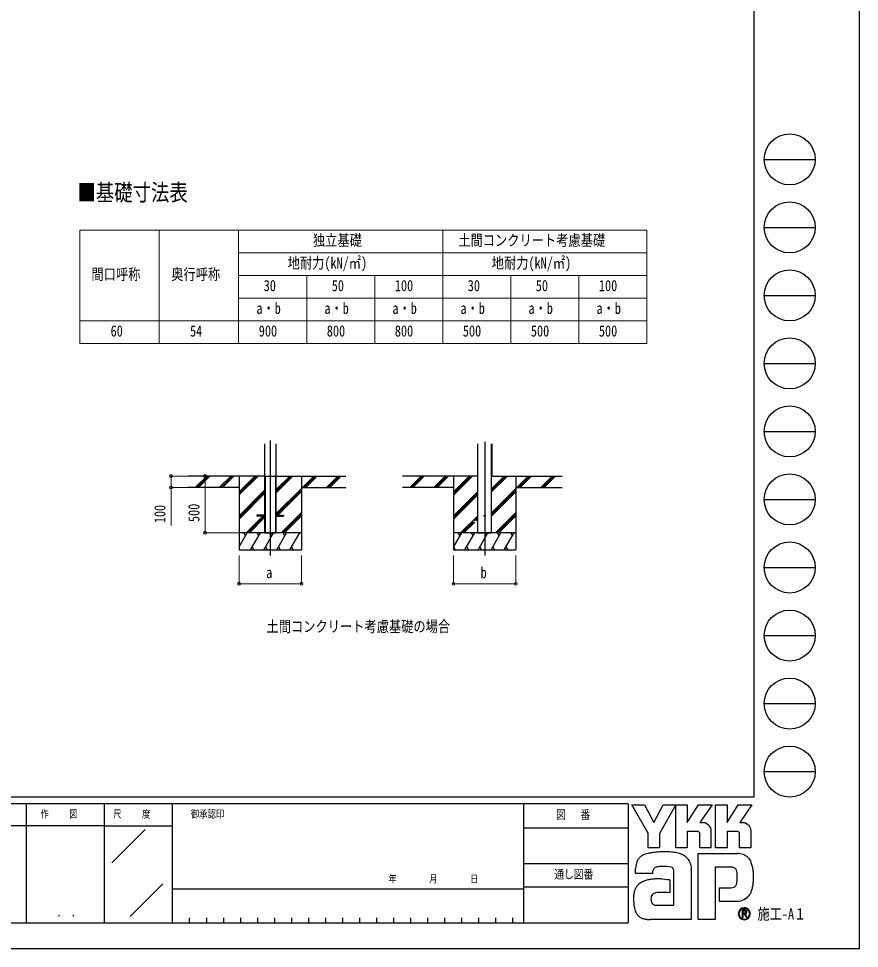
# Model space of a CAD drawing. Units: millimetres, scale not verified. Extents: x -12615 to 12615, y -8910 to 8910.
# Drawn here: x 5199 to 12615, y -8910 to -708 of the extents above; entities that cross this region are included whole.
import ezdxf
from ezdxf.enums import TextEntityAlignment as Align

# ---------------------------------------------------------------- set-up
doc = ezdxf.new("R2010")
doc.units = ezdxf.units.MM
doc.header["$LTSCALE"] = 30
doc.layers.add('0-1_TABLE1', color=7, linetype='Continuous', lineweight=18)
doc.layers.add('0-7_YKK_D', color=6, linetype='Continuous', lineweight=18)
for name, color, linetype in [('0-2_USER1', 3, 'Continuous'), ('0-3_YKK_11', 7, 'Continuous'), ('0-5_YKK_12', 2, 'Continuous'), ('0-6_YKK_A1', 4, 'Continuous'), ('0-8_YKK_ZWAK', 7, 'Continuous')]:
    doc.layers.add(name, color=color, linetype=linetype)
doc.styles.add('ＭＳ ゴシック', font='')
doc.styles.get('ＭＳ ゴシック').set_extended_font_data('MS Gothic')

msp = doc.modelspace()

# ---------------------------------------------------------------- linework, layer by layer
at = {"layer": '0-1_TABLE1'}
for p, q in [((5740.11, -2575), (10740.11, -2575)), ((5740.11, -2575), (5740.11, -3575)), ((7140.11, -2575), (7140.11, -3575)), ((8940.11, -2575), (8940.11, -3575)), ((7140.11, -2775), (10740.11, -2775)), ((7140.11, -2975), (10740.11, -2975)), ((7740.11, -2975), (7740.11, -3575)), ((8340.11, -2975), (8340.11, -3575)), ((9540.11, -2975), (9540.11, -3575)), ((10140.11, -2975), (10140.11, -3575)), ((7140.11, -3175), (10740.11, -3175)), ((5740.11, -3375), (10740.11, -3375)), ((5740.11, -3575), (10740.11, -3575))]:
    msp.add_line(p, q, dxfattribs=at)
for points in [[(6440.11, -2575), (6440.11, -3375), (6440.11, -3575)], [(10740.11, -2575), (10740.11, -2975), (10740.11, -3575)]]:
    msp.add_lwpolyline(points, dxfattribs=at)
at = {"layer": '0-3_YKK_11'}
for p, q in [((9247.56, -4459.01), (9247.56, -4744.36)), ((9249.16, -5244.36), (9249.16, -4459.01)), ((9370.96, -5244.36), (9370.96, -4459.01)), ((9371.36, -4459.01), (9371.36, -4744.36)), ((9248.46, -4744.36), (9248.76, -4744.36))]:
    msp.add_line(p, q, dxfattribs=at)
for points in [[(9249.16, -4744.36), (9249.06, -4744.36), (9248.76, -4744.36), (9248.76, -4459.01)], [(9372.56, -4459.01), (9372.56, -4744.36), (9372.26, -4744.36), (9371.66, -4744.36), (9371.36, -4744.36), (9371.06, -4744.36), (9370.96, -4744.36)], [(9247.56, -4744.36), (9247.86, -4744.36), (9248.46, -4744.36)]]:
    msp.add_lwpolyline(points, dxfattribs=at)
at = {"layer": '0-5_YKK_12'}
for p, q in [((7419.06, -4429.51), (7419.06, -5443.36)), ((9310.06, -4441.15), (9310.06, -5444.36))]:
    msp.add_line(p, q, dxfattribs=at)
at = {"layer": '0-6_YKK_A1'}
for p, q in [((7369.06, -4459.01), (7369.06, -5243.36)), ((7369.06, -4459.01), (7369.06, -5243.36)), ((7469.06, -4459.01), (7469.06, -5243.36)), ((7469.06, -4459.01), (7469.06, -5243.36)), ((7369.06, -4743.36), (6693.11, -4743.36)), ((6759.79, -4841.95), (6858.39, -4743.36)), ((6772.53, -4843.36), (6872.53, -4743.36)), ((6786.68, -4843.36), (6886.68, -4743.36)), ((6971.93, -4841.95), (7070.52, -4743.36)), ((6984.67, -4843.36), (7084.67, -4743.36)), ((6998.81, -4843.36), (7098.81, -4743.36)), ((7144.06, -4743.36), (7144.06, -5393.36)), ((7144.06, -4910.24), (7310.94, -4743.36)), ((7144.06, -4896.09), (7296.8, -4743.36)), ((7144.06, -4881.95), (7282.66, -4743.36)), ((7369.06, -4743.36), (7469.06, -4743.36)), ((7371.56, -4743.36), (7371.56, -5243.36)), ((7373.06, -4743.36), (7373.06, -5243.36)), ((7465.06, -4743.36), (7465.06, -5243.36)), ((7466.56, -4743.36), (7466.56, -5243.36)), ((7469.06, -4893.6), (7619.31, -4743.36)), ((7469.06, -4879.46), (7605.17, -4743.36)), ((7469.06, -4865.32), (7591.02, -4743.36)), ((7469.06, -4743.36), (8084.68, -4743.36)), ((7694.06, -4743.36), (7694.06, -5393.36)), ((7703.16, -4843.36), (7803.16, -4743.36)), ((7717.3, -4843.36), (7817.3, -4743.36)), ((7731.44, -4843.36), (7831.44, -4743.36)), ((7915.29, -4843.36), (8015.29, -4743.36)), ((7929.43, -4843.36), (8029.43, -4743.36)), ((7943.57, -4843.36), (8043.57, -4743.36)), ((9249.16, -4744.36), (8584.11, -4744.36)), ((8650.8, -4842.95), (8749.39, -4744.36)), ((8663.53, -4844.36), (8763.53, -4744.36)), ((8677.68, -4844.36), (8777.68, -4744.36)), ((8862.93, -4842.95), (8961.52, -4744.36)), ((8875.67, -4844.36), (8975.67, -4744.36)), ((8889.81, -4844.36), (8989.81, -4744.36)), ((9035.06, -4744.36), (9035.06, -5394.36)), ((9035.06, -4911.24), (9201.94, -4744.36)), ((9035.06, -4897.09), (9187.8, -4744.36)), ((9035.06, -4882.95), (9173.66, -4744.36)), ((9370.96, -4883.7), (9510.31, -4744.36)), ((9370.96, -4869.56), (9496.17, -4744.36)), ((9370.96, -4855.42), (9482.02, -4744.36)), ((9370.96, -4744.36), (9993.27, -4744.36)), ((9585.06, -4744.36), (9585.06, -5394.36)), ((9594.16, -4844.36), (9694.16, -4744.36)), ((9608.3, -4844.36), (9708.3, -4744.36)), ((9622.44, -4844.36), (9722.44, -4744.36)), ((9806.29, -4844.36), (9906.29, -4744.36)), ((9820.43, -4844.36), (9920.43, -4744.36)), ((9834.57, -4844.36), (9934.57, -4744.36)), ((7144.06, -4843.36), (6693.11, -4843.36)), ((7144.06, -5094.08), (7369.06, -4869.08)), ((7144.06, -5108.22), (7369.06, -4883.23)), ((7144.06, -5122.37), (7369.06, -4897.37)), ((7469.06, -5077.45), (7694.06, -4852.45)), ((7471.79, -5088.86), (7694.06, -4866.59)), ((7485.94, -5088.86), (7694.06, -4880.74)), ((7694.06, -4843.36), (8084.68, -4843.36)), ((9035.06, -4844.36), (8584.11, -4844.36)), ((9035.06, -5095.08), (9249.16, -4880.98)), ((9035.06, -5109.22), (9249.16, -4895.13)), ((9035.06, -5123.37), (9249.16, -4909.27)), ((9370.96, -5067.55), (9585.06, -4853.45)), ((9370.96, -5081.69), (9585.06, -4867.59)), ((9370.96, -5095.84), (9585.06, -4881.74)), ((9585.06, -4844.36), (9993.27, -4844.36)), ((7361.42, -5088.86), (7369.06, -5081.22)), ((7515.28, -5243.36), (7694.06, -5064.58)), ((7529.43, -5243.36), (7694.06, -5078.72)), ((9406.28, -5244.36), (9585.06, -5065.58)), ((9420.43, -5244.36), (9585.06, -5079.72)), ((7206.92, -5243.36), (7352.42, -5097.86)), ((7221.06, -5243.36), (7366.56, -5097.86)), ((7235.2, -5243.36), (7369.06, -5109.5)), ((7369.06, -5088.86), (7301.56, -5088.86)), ((7301.56, -5088.86), (7301.56, -5097.86)), ((7369.06, -5097.86), (7301.56, -5097.86)), ((7469.06, -5088.86), (7536.56, -5088.86)), ((7469.06, -5105.74), (7476.94, -5097.86)), ((7469.06, -5097.86), (7536.56, -5097.86)), ((7536.56, -5088.86), (7536.56, -5097.86)), ((7543.57, -5243.36), (7694.06, -5092.87)), ((9097.92, -5244.36), (9249.16, -5093.12)), ((9112.06, -5244.36), (9210.06, -5146.36)), ((9126.2, -5244.36), (9221.7, -5148.86)), ((9216.56, -5139.86), (9249.16, -5107.26)), ((9230.7, -5139.86), (9249.16, -5121.4)), ((9434.57, -5244.36), (9585.06, -5093.87)), ((7694.06, -5243.36), (7144.06, -5243.36)), ((7144.06, -5368.81), (7216.49, -5243.36)), ((7201.49, -5269.34), (7186.48, -5243.36)), ((7245.36, -5393.36), (7331.96, -5243.36)), ((7316.96, -5269.34), (7301.96, -5243.36)), ((7360.83, -5393.36), (7447.43, -5243.36)), ((7369.06, -5243.36), (7469.06, -5243.36)), ((7432.43, -5269.34), (7417.42, -5243.36)), ((7476.3, -5393.36), (7562.9, -5243.36)), ((7547.9, -5269.34), (7532.9, -5243.36)), ((7591.77, -5393.36), (7678.37, -5243.36)), ((9585.06, -5244.36), (9035.06, -5244.36)), ((9035.06, -5369.81), (9107.49, -5244.36)), ((9092.49, -5270.34), (9077.49, -5244.36)), ((9136.36, -5394.36), (9222.96, -5244.36)), ((9207.96, -5270.34), (9192.96, -5244.36)), ((9249.16, -5244.36), (9370.96, -5244.36)), ((9251.83, -5394.36), (9338.43, -5244.36)), ((9323.43, -5270.34), (9308.43, -5244.36)), ((9367.3, -5394.36), (9453.9, -5244.36)), ((9438.9, -5270.34), (9423.9, -5244.36)), ((9482.77, -5394.36), (9569.37, -5244.36)), ((9554.37, -5270.34), (9539.37, -5244.36)), ((7144.06, -5393.36), (7694.06, -5393.36)), ((7260.35, -5367.38), (7275.35, -5393.36)), ((7375.82, -5367.38), (7390.82, -5393.36)), ((7491.29, -5367.38), (7506.29, -5393.36)), ((7606.76, -5367.38), (7621.76, -5393.36)), ((9035.06, -5394.36), (9585.06, -5394.36)), ((9035.89, -5368.38), (9050.88, -5394.35)), ((9151.35, -5368.38), (9166.35, -5394.36)), ((9266.82, -5368.38), (9281.82, -5394.36)), ((9382.3, -5368.38), (9397.3, -5394.36)), ((9497.76, -5368.38), (9512.76, -5394.36))]:
    msp.add_line(p, q, dxfattribs=at)
msp.add_circle((9310.06, -5094.36), 5, dxfattribs=at)
at = {"layer": '0-7_YKK_D'}
for p, q in [((6758.72, -4743.36), (6543.06, -4743.36)), ((6918, -4743.36), (6843.06, -4743.36)), ((6844.06, -4743.36), (6844.06, -5243.36)), ((6758.72, -4843.36), (6543.06, -4843.36)), ((7143.06, -5243.36), (6843.06, -5243.36)), ((7144.06, -5443.36), (7144.06, -5694.36)), ((7694.06, -5443.36), (7694.06, -5694.36)), ((9035.06, -5444.36), (9035.06, -5695.36)), ((9585.06, -5444.36), (9585.06, -5695.36)), ((7144.06, -5693.36), (7694.06, -5693.36)), ((9035.06, -5694.36), (9585.06, -5694.36))]:
    msp.add_line(p, q, dxfattribs=at)
msp.add_lwpolyline([(6544.06, -4743.36), (6544.06, -4843.36), (6544.06, -5179.16)], dxfattribs=at)
for centre in [(6544.06, -4743.36), (6844.06, -4743.36), (6544.06, -4843.36), (6844.06, -5243.36), (7144.06, -5693.36), (7694.06, -5693.36), (9035.06, -5694.36), (9585.06, -5694.36)]:
    msp.add_circle(centre, 12.75, dxfattribs=at)
at = {"layer": '0-8_YKK_ZWAK'}
for p, q in [((11685.06, 8325), (11685.06, -7575)), ((11775.06, -1950), (12225.06, -1950)), ((11775.06, -2550), (12225.06, -2550)), ((11775.06, -3150), (12225.06, -3150)), ((11775.06, -3750), (12225.06, -3750)), ((11775.06, -4350), (12225.06, -4350)), ((11775.06, -4950), (12225.06, -4950)), ((11775.06, -5550), (12225.06, -5550)), ((11775.06, -6150), (12225.06, -6150)), ((11775.06, -6750), (12225.06, -6750)), ((11775.06, -7350), (12225.06, -7350)), ((11685.06, -7575), (-11714.94, -7575)), ((5265.06, -7635), (5265.06, -8685)), ((5955.06, -7635), (5955.06, -8685)), ((6555.06, -7635), (5955.06, -7635)), ((9652.56, -7635), (6555.06, -7635)), ((6555.06, -7635), (6555.06, -8685)), ((9652.56, -7635), (9652.56, -8685)), ((10575.06, -7635), (9652.56, -7635)), ((10575.06, -7635), (10575.06, -8685)), ((5955.06, -7830), (3885.06, -7830)), ((5955.06, -7830), (6555.06, -7830)), ((6021.31, -8154.87), (6315.11, -7861.08)), ((9652.56, -7845), (10575.06, -7845)), ((9652.56, -8160), (10575.06, -8160)), ((6182.02, -8627.97), (6470.68, -8339.3)), ((6555.06, -8385), (9652.56, -8385)), ((10575.06, -8370), (9652.56, -8370)), ((11637.49, -8567.16), (11637.49, -8567.16)), ((3885.06, -8685), (5955.06, -8685)), ((5955.06, -8685), (6555.06, -8685)), ((6555.06, -8685), (9652.56, -8685)), ((6705.06, -8640), (6705.06, -8685)), ((6855.06, -8640), (6855.06, -8685)), ((7005.06, -8640), (7005.06, -8685)), ((7155.06, -8640), (7155.06, -8685)), ((7305.06, -8640), (7305.06, -8685)), ((7455.06, -8640), (7455.06, -8685)), ((7605.06, -8640), (7605.06, -8685)), ((7755.06, -8640), (7755.06, -8685)), ((7905.06, -8640), (7905.06, -8685)), ((8055.06, -8640), (8055.06, -8685)), ((8205.06, -8640), (8205.06, -8685)), ((8355.06, -8640), (8355.06, -8685)), ((8505.06, -8640), (8505.06, -8685)), ((8655.06, -8640), (8655.06, -8685)), ((8805.06, -8640), (8805.06, -8685)), ((8955.06, -8640), (8955.06, -8685)), ((9105.06, -8640), (9105.06, -8685)), ((9255.06, -8640), (9255.06, -8685)), ((9405.06, -8640), (9405.06, -8685)), ((9555.06, -8640), (9555.06, -8685)), ((9652.56, -8685), (10575.06, -8685)), ((11600.02, -8651.94), (11600.02, -8651.94))]:
    msp.add_line(p, q, dxfattribs=at)
for points in [[(-12615, -8910), (12615, -8910), (12615, 8910), (-12615, 8910)], [(10608.06, -7644), (10718.49, -7644), (10801.41, -7800.3), (10884.12, -7644), (10994.63, -7644), (10853.01, -7895.97), (10853.01, -8022.4), (10752.29, -8022.4), (10752.29, -7892.57)]]:
    msp.add_lwpolyline(points, close=True, dxfattribs=at)
for points in [[(5955.06, -7635), (3885.06, -7635), (3885.06, -8685)], [(11191.64, -7879.83), (11096.31, -7879.83), (11096.31, -8022.29), (10994.74, -8022.29), (10994.74, -7644), (11096.31, -7644), (11096.31, -7798.75), (11196.21, -7644), (11315.52, -7644), (11208.48, -7800.64), (11212.27, -7800.64), (11216.46, -7800.64), (11220.76, -7800.64), (11224.9, -7800.64), (11228.6, -7800.64), (11231.58, -7800.64), (11233.57, -7800.64), (11234.3, -7800.64)], [(11542.53, -7879.83), (11447.31, -7879.83), (11447.31, -8022.4), (11345.69, -8022.4), (11345.69, -7644), (11447.31, -7644), (11447.31, -7798.75), (11547.1, -7644), (11666.41, -7644), (11559.37, -7800.64), (11563.2, -7800.64), (11567.41, -7800.64), (11571.71, -7800.64), (11575.84, -7800.64), (11579.52, -7800.64), (11582.49, -7800.64), (11584.47, -7800.64), (11585.19, -7800.64)], [(11263.52, -7806.64), (11275.65, -7813.57), (11285.92, -7822.6), (11294.18, -7833.36), (11300.27, -7845.45), (11304.03, -7858.49), (11305.32, -7872.11), (11305.32, -8022.65), (11206.23, -8022.65), (11206.23, -7894.23)], [(11614.45, -7806.64), (11626.61, -7813.57), (11636.92, -7822.6), (11645.22, -7833.36), (11651.35, -7845.45), (11655.14, -7858.49), (11656.44, -7872.11), (11656.44, -8022.4), (11557.12, -8022.4), (11557.12, -7894.23)], [(11486.61, -8194.52), (11343.58, -8194.52), (11343.58, -8655), (11193.69, -8655), (11193.69, -8072.37), (11542.06, -8072.37)], [(11636.14, -8113.54), (11645.92, -8125.87), (11653.24, -8137.83), (11658.35, -8148.65)], [(10814.39, -8196.93), (10807.42, -8200.86), (10801.98, -8205.65), (10797.86, -8211.25), (10794.88, -8217.59), (10792.82, -8224.59), (10791.48, -8232.21), (10790.67, -8240.37), (10790.19, -8249), (10640.23, -8249.37), (10640.67, -8228.86), (10641.5, -8205.82)], [(11123.13, -8157.5), (11127.38, -8174.71), (11129.79, -8193.13), (11130.55, -8212.76), (11130.55, -8655), (10768.66, -8655)], [(10871.84, -8296.58), (10900.22, -8298.46), (10922.53, -8300.96), (10937.13, -8303.3), (10942.36, -8304.7), (10942.36, -8419.42), (10925.77, -8417.67), (10907.57, -8416.68), (10888.94, -8416.3), (10871.06, -8416.36), (10855.1, -8416.69), (10842.25, -8417.13), (10833.68, -8417.51), (10830.56, -8417.68), (10817.59, -8420.05), (10806.4, -8423.76), (10797.01, -8428.84), (10789.4, -8435.31), (10783.58, -8443.19), (10779.55, -8452.51), (10777.31, -8463.3), (10776.86, -8475.57), (10778.29, -8489.07), (10781.15, -8500.22), (10785.28, -8509.25), (10790.48, -8516.37), (10796.58, -8521.78), (10803.4, -8525.72), (10810.76, -8528.37), (10818.48, -8529.97), (10977.79, -8529.97), (10977.79, -8235.22), (10977.83, -8229.38), (10977.53, -8223.66), (10976.78, -8218.16), (10975.5, -8212.94), (10973.59, -8208.07), (10970.96, -8203.64), (10967.51, -8199.72), (10963.16, -8196.37)], [(10963.16, -8196.37), (10953.82, -8192.71), (10938.88, -8189.6), (10919.82, -8187.31), (10898.12, -8186.08), (10875.25, -8186.18), (10852.69, -8187.85)], [(11537.48, -8282.99), (11537.29, -8263.9), (11536.38, -8246.69), (11534.23, -8231.59), (11530.31, -8218.78)], [(11623.69, -8462.91), (11609.85, -8473.67), (11595.43, -8482.13), (11580.55, -8488.44), (11565.3, -8492.76), (11549.8, -8495.23), (11534.16, -8496.03), (11380.08, -8496.03), (11380.08, -8374.99), (11466.96, -8374.99), (11482.98, -8374.77), (11497.07, -8373.4), (11509.16, -8369.86)], [(11623.82, -8587.79), (11623.75, -8586.03), (11623.53, -8584.34), (11623.16, -8582.71), (11622.66, -8581.16), (11622.01, -8579.69), (11621.22, -8578.31), (11620.3, -8577.02), (11619.24, -8575.84), (11617.85, -8574.61), (11616.31, -8573.54), (11614.62, -8572.63), (11612.79, -8571.88), (11610.84, -8571.29), (11608.75, -8570.87), (11606.55, -8570.61), (11604.23, -8570.53), (11581.5, -8570.53), (11581.5, -8637.42), (11588.37, -8637.42), (11588.37, -8577.35), (11604.23, -8577.35), (11605.87, -8577.41), (11607.41, -8577.57), (11608.85, -8577.83), (11610.19, -8578.2), (11611.42, -8578.67), (11612.53, -8579.24), (11613.52, -8579.9), (11614.4, -8580.67)], [(11617.08, -8587.79), (11616.66, -8591.01), (11615.51, -8593.54), (11613.78, -8595.47), (11611.64, -8596.87), (11609.23, -8597.83), (11606.71, -8598.42), (11604.25, -8598.72), (11601.99, -8598.8), (11596.03, -8598.8), (11599.04, -8603.91), (11618.68, -8637.65), (11626.54, -8637.65), (11607.6, -8605.17), (11609.37, -8604.82), (11611.07, -8604.37), (11612.67, -8603.83), (11614.19, -8603.2), (11615.6, -8602.47), (11616.92, -8601.65), (11618.14, -8600.73), (11619.24, -8599.73)]]:
    msp.add_lwpolyline(points, dxfattribs=at)
for centre in [(12000.06, -1950), (12000.06, -2550), (12000.06, -3150), (12000.06, -3750), (12000.06, -4350), (12000.06, -4950), (12000.06, -5550), (12000.06, -6150), (12000.06, -6750), (12000.06, -7350)]:
    msp.add_circle(centre, 225, dxfattribs=at)
for centre, radius, start, end in [((11234.45, -7875.57), 74.93, 78.26798, 90.11215), ((11235.52, -7870.11), 69.37, 66.19963, 78.22058), ((11585.34, -7875.7), 75.07, 78.27851, 90.10826), ((11586.37, -7870.44), 69.7, 66.2483, 78.23226), ((11192.17, -7893.88), 14.06, 358.57817, 92.1683), ((11543.13, -7893.81), 14, 358.29941, 92.43455), ((10754.81, -8183.52), 108.22, 138.03852, 152.12015), ((10754.79, -8184.02), 108.55, 122.60463, 137.83438), ((10769.15, -8207.24), 135.84, 108.37421, 122.42809), ((10791.88, -8288.08), 219.75, 100.93159, 107.35499), ((10866.16, -8648.45), 587.69, 97.86054, 101.37938), ((10901.03, -8890.74), 832.48, 94.90201, 97.9576), ((10903.41, -8910.14), 852, 91.6169, 94.94971), ((10900.11, -8772.18), 714.01, 87.51794, 91.66439), ((10909.38, -8573.33), 514.94, 81.92631, 87.59083), ((10936.76, -8385.69), 325.32, 73.67137, 82.05943), ((10977.38, -8249.75), 183.45, 60.60528, 73.9085), ((10994.01, -8216.59), 146.41, 52.17347, 59.90542), ((11008.88, -8197.34), 122.08, 43.55042, 52.14561), ((11017.07, -8189.43), 110.69, 34.48659, 43.50182), ((11536.36, -8232.64), 160.37, 78.73198, 87.96551), ((11541.07, -8208.59), 135.87, 69.03034, 78.69541), ((11545.45, -8196.9), 123.38, 59.39484, 68.9885), ((11547.48, -8193.34), 119.28, 50.3012, 59.3616), ((11546.74, -8194.18), 120.4, 42.05209, 50.28551), ((10913.41, -8221.38), 272.36, 171.55622, 176.72493), ((10821.12, -8207.6), 179.04, 163.48385, 171.57982), ((10774.82, -8193.86), 130.74, 152.2125, 163.4865), ((10853.97, -8290.89), 101.95, 102.4979, 112.84632), ((10873.7, -8375.98), 189.3, 96.37207, 102.75341), ((11017.13, -8189.26), 110.55, 25.58915, 34.43128), ((11007.29, -8193.87), 121.41, 17.43089, 25.54591), ((11487.42, -8268.03), 73.52, 77.94572, 90.63794), ((11493.81, -8238.05), 42.86, 60.20991, 77.92418), ((11497.96, -8230.26), 34.04, 39.8078, 59.75378), ((11487.28, -8228.44), 188.76, 14.76267, 25.00486), ((11371.51, -8259.99), 308.76, 7.9139, 14.95041), ((11492.14, -8234.71), 41.37, 22.65544, 39.38165), ((11196.61, -8284.73), 340.88, 355.2339, 0.29193), ((11255.87, -8276.8), 425.61, 2.54376, 8.01251), ((11189.59, -8280.29), 491.98, 357.76419, 2.60674), ((10754.78, -8438.01), 127.65, 142.04688, 153.80771), ((10750.42, -8434.88), 122.29, 130.60221, 141.94427), ((10757.63, -8443.54), 133.55, 120.60724, 130.53081), ((10771.85, -8467.72), 161.6, 112.58838, 120.58162), ((10790.98, -8513.7), 211.4, 106.61303, 112.59024), ((10821.07, -8614.84), 316.93, 99.87193, 106.59825), ((10837.93, -8709.82), 413.39, 94.78469, 99.91711), ((10846.14, -8804.31), 508.24, 90.80099, 94.81812), ((10847.39, -8874.68), 578.61, 87.57779, 90.82714), ((11495.16, -8338.28), 34.54, 293.91672, 314.09376), ((11490.45, -8334.13), 40.8, 314.78099, 333.92928), ((11460.15, -8319.42), 74.48, 334.00676, 347.34989), ((11377.49, -8300.27), 159.33, 347.14308, 355.40008), ((11307.45, -8294.38), 373.25, 347.15166, 352.97565), ((11208.51, -8281.51), 473.02, 352.8937, 357.82206), ((10914.4, -8470.46), 291.87, 174.55588, 182.47272), ((10826.95, -8462.09), 204.02, 164.97537, 174.56739), ((10777.37, -8448.87), 152.71, 153.89178, 164.94341), ((11506.24, -8334.86), 173.92, 318.67367, 325.29112), ((11551.08, -8368.28), 118.04, 326.23251, 339.61931), ((11440.22, -8325.35), 236.92, 339.22498, 347.31457), ((11077.49, -8467.89), 454.94, 181.90948, 187.89042), ((11523.69, -8350.16), 150.71, 311.57033, 318.66243), ((10886.08, -8494.82), 261.65, 187.80471, 196.36971), ((10785.01, -8524.67), 156.26, 196.3102, 208.20993), ((10741.01, -8548.09), 106.41, 208.29777, 223.35561), ((11599.78, -8604.63), 52.6, 179.86065, 225.14399), ((11600.11, -8604.57), 52.92, 90.09157, 179.92363), ((11599.77, -8604.4), 47.06, 134.8007, 180.12175), ((11599.58, -8604.7), 46.87, 179.75513, 225.29722), ((11599.91, -8604.13), 46.97, 89.86602, 135.149), ((11600.1, -8604.47), 52.82, 44.93442, 90.08536), ((11600.12, -8604.49), 47.33, 45.03108, 90.11509), ((11599.95, -8604.42), 47.52, 270.09072, 359.90926), ((11607.02, -8587.51), 10.06, 358.3894, 42.86139), ((11607.22, -8588.27), 16.6, 316.37674, 1.6565), ((11600.15, -8604.5), 47.31, 0.00643, 45.07115), ((11600.52, -8604.31), 52.41, 359.78949, 45.13288), ((11600.39, -8604.71), 52.54, 314.92572, 0.23508), ((10731.08, -8556.83), 93.2, 223.64205, 239.63663), ((10739.32, -8541.84), 110.3, 239.8785, 253.65355), ((10754.4, -8490.03), 164.26, 253.69102, 263.74909), ((10767.18, -8376.29), 278.71, 263.68487, 270.30455), ((11600.03, -8604.63), 52.77, 224.94536, 269.98445), ((11599.93, -8605.12), 46.82, 224.62822, 270.10973), ((11600.03, -8604.37), 53.04, 269.98802, 314.93777)]:
    msp.add_arc(centre, radius, start, end, dxfattribs=at)

# ---------------------------------------------------------------- texts
at = {"layer": '0-1_TABLE1', "style": 'ＭＳ ゴシック', "width": 0.8}
for s, p in [('独立基礎', (7795.31, -2742.5)), ('土間コンクリート考慮基礎', (9076.91, -2742.5)), ('地耐力(kN/㎡)', (7572.11, -2942.5)), ('地耐力(kN/㎡)', (9372.11, -2942.5)), ('間口呼称', (5841.71, -3042.5)), ('奥行呼称', (6545.31, -3042.5)), ('30', (7360.91, -3142.5)), ('50', (7960.91, -3142.5)), ('100', (8517.71, -3142.5)), ('30', (9160.91, -3142.5)), ('50', (9760.91, -3142.5)), ('100', (10317.71, -3142.5)), ('a・b', (7296.11, -3342.5)), ('a・b', (7896.11, -3342.5)), ('a・b', (8496.11, -3342.5)), ('a・b', (9096.11, -3342.5)), ('a・b', (9696.11, -3342.5)), ('a・b', (10296.11, -3342.5)), ('60', (6010.91, -3542.5)), ('54', (6710.91, -3542.5)), ('900', (7317.71, -3542.5)), ('800', (7917.71, -3542.5)), ('800', (8517.71, -3542.5)), ('500', (9117.71, -3542.5)), ('500', (9717.71, -3542.5)), ('500', (10317.71, -3542.5))]:
    msp.add_text(s, height=98.97, dxfattribs=at).set_placement(p, align=Align.BOTTOM_LEFT)
at = {"layer": '0-2_USER1', "style": 'ＭＳ ゴシック', "width": 0.8}
for s, height, p in [('■基礎寸法表', 148.5, (5718.51, -2360.21)), ('土間コンクリート考慮基礎の場合', 98.97, (7385.62, -6149.02))]:
    msp.add_text(s, height=height, dxfattribs=at).set_placement(p, align=Align.BOTTOM_LEFT)
at = {"layer": '0-7_YKK_D', "style": 'ＭＳ ゴシック', "width": 0.8}
for s, p in [('500', (6824.06, -5149.03)), ('100', (6524.06, -5159.16))]:
    msp.add_text(s, height=98.97, rotation=90, dxfattribs=at).set_placement(p, align=Align.BOTTOM_LEFT)
for s, p in [('a', (7383.06, -5673.36)), ('b', (9274.06, -5674.36))]:
    msp.add_text(s, height=98.97, dxfattribs=at).set_placement(p, align=Align.BOTTOM_LEFT)
at = {"layer": '0-8_YKK_ZWAK', "style": 'ＭＳ ゴシック', "width": 0.8}
for s, height, p in [('作     図', 65.98, (5391.66, -7777.5)), ('尺     度', 65.98, (6034.26, -7777.5)), ('御承認印', 65.98, (6717.41, -7777.5)), ('図\u3000 番', 76.98, (9940.21, -7792.5)), ('年        月        日', 65.98, (8459.72, -8349.64)), ('通し図番', 76.98, (9923.41, -8317.5)), ('施工-A１', 98.97, (11715.06, -8685)), ('． ．', 77.75, (5535, -8653.06))]:
    msp.add_text(s, height=height, dxfattribs=at).set_placement(p, align=Align.BOTTOM_LEFT)

doc.saveas('drawing.dxf')
